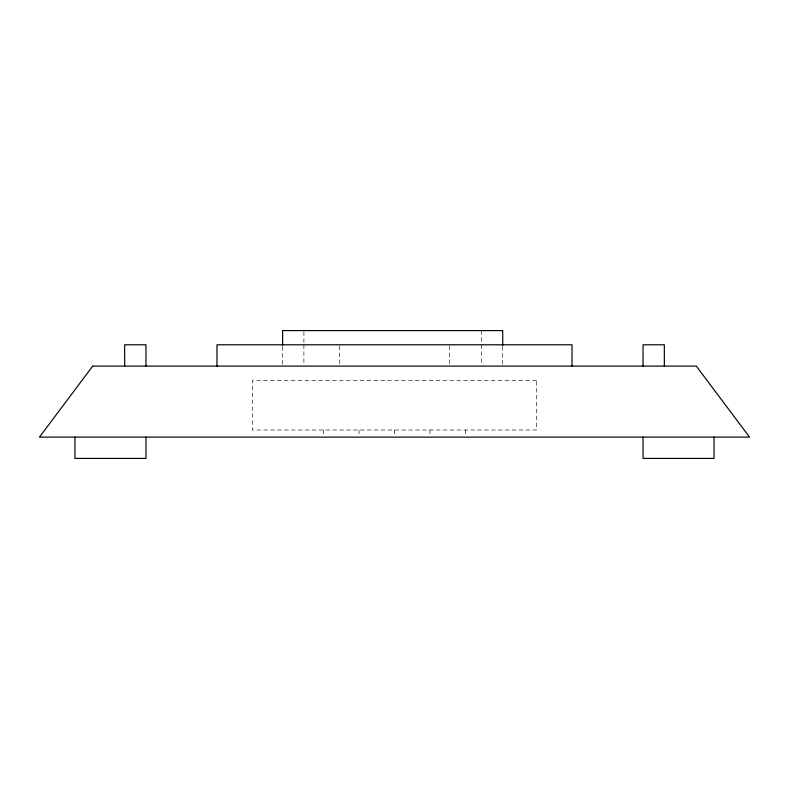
<?xml version="1.0" encoding="UTF-8"?>
<svg xmlns="http://www.w3.org/2000/svg" width="789" height="789" viewBox="0 0 789 789"><rect width="100%" height="100%" fill="white"/><g stroke="black" fill="none" stroke-linecap="round" stroke-linejoin="round"><path stroke-width="0.59" stroke-dasharray="3.94 2.96" d="M502.721 346.509L502.721 364.873M481.418 330.591L481.418 343.609M481.418 344.793L481.418 364.912M465.51 430.005L465.51 435.922M449.602 345.976L449.602 366.096M430.005 430.005L430.005 435.922M394.5 430.005L394.5 435.922M358.995 430.005L358.995 435.922M339.398 345.976L339.398 366.096M323.49 430.005L323.49 435.922M303.893 331.774L303.893 343.609M303.893 344.793L303.893 364.912M282.59 346.509L282.59 364.873M536.52 380.298L252.48 380.298L252.48 430.005L536.52 430.005L536.52 380.298"/><path stroke-width="1.18" d="M714.045 437.106L714.045 458.409L643.035 458.409L643.035 437.106M664.338 366.096L664.338 344.793L643.035 344.793L643.035 366.096M572.025 366.096L572.025 344.793L216.975 344.793L216.975 366.096M502.721 345.286L502.721 330.591L282.59 330.591L282.59 345.286M145.965 366.096L145.965 344.793L124.662 344.793L124.662 366.096M145.965 437.106L145.965 458.409L74.955 458.409L74.955 437.106M92.707 366.096L39.45 437.106L749.55 437.106L696.293 366.096L92.707 366.096"/></g></svg>
